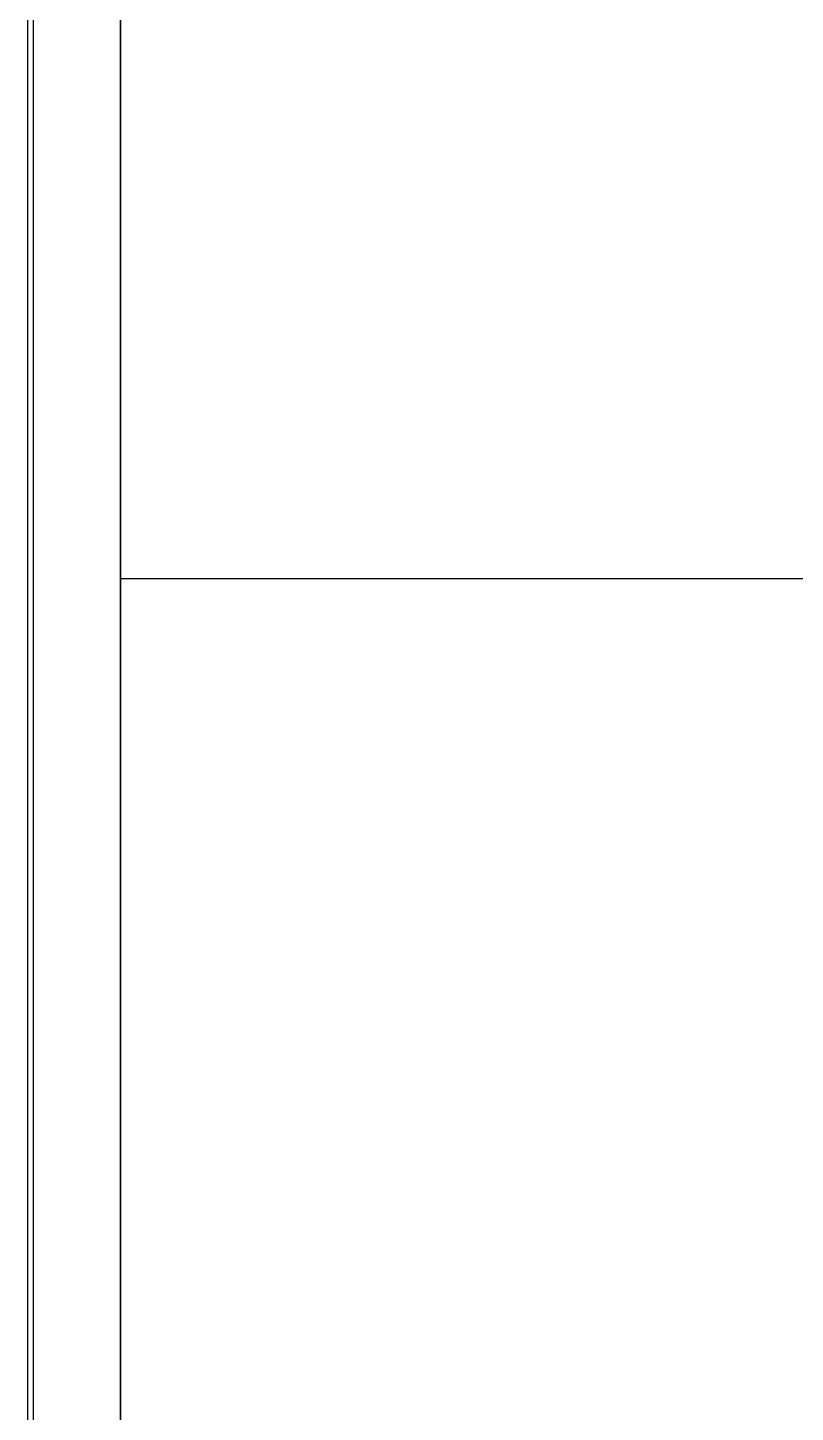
# Model space of a CAD drawing. Header units: millimetres. Extents: x 0 to 841, y 0 to 594.
# Drawn here: x 210.78 to 230.52, y 163.58 to 199.21 of the extents above; entities that cross this region are included whole.
import ezdxf

# ---------------------------------------------------------------- set-up
doc = ezdxf.new("R2010")
doc.units = ezdxf.units.MM
doc.header["$LTSCALE"] = 10
for name, color, linetype in [('LINE04', 4, 'Continuous'), ('LINE05', 2, 'Continuous'), ('LINE06', 9, 'Continuous')]:
    doc.layers.add(name, color=color, linetype=linetype)

msp = doc.modelspace()

# ---------------------------------------------------------------- linework, layer by layer
at = {"layer": 'LINE04'}
msp.add_line((213.166, 185.036), (270.166, 185.036), dxfattribs=at)
at = {"layer": 'LINE05'}
for p, q in [((213.166, 227.286), (213.166, 119.786)), ((213.166, 227.286), (213.166, 119.786)), ((213.166, 119.786), (213.166, 227.286)), ((210.916, 223.661), (210.916, 123.536))]:
    msp.add_line(p, q, dxfattribs=at)
at = {"layer": 'LINE06'}
msp.add_line((210.778, 130.211), (210.778, 223.661), dxfattribs=at)

doc.saveas('drawing.dxf')
